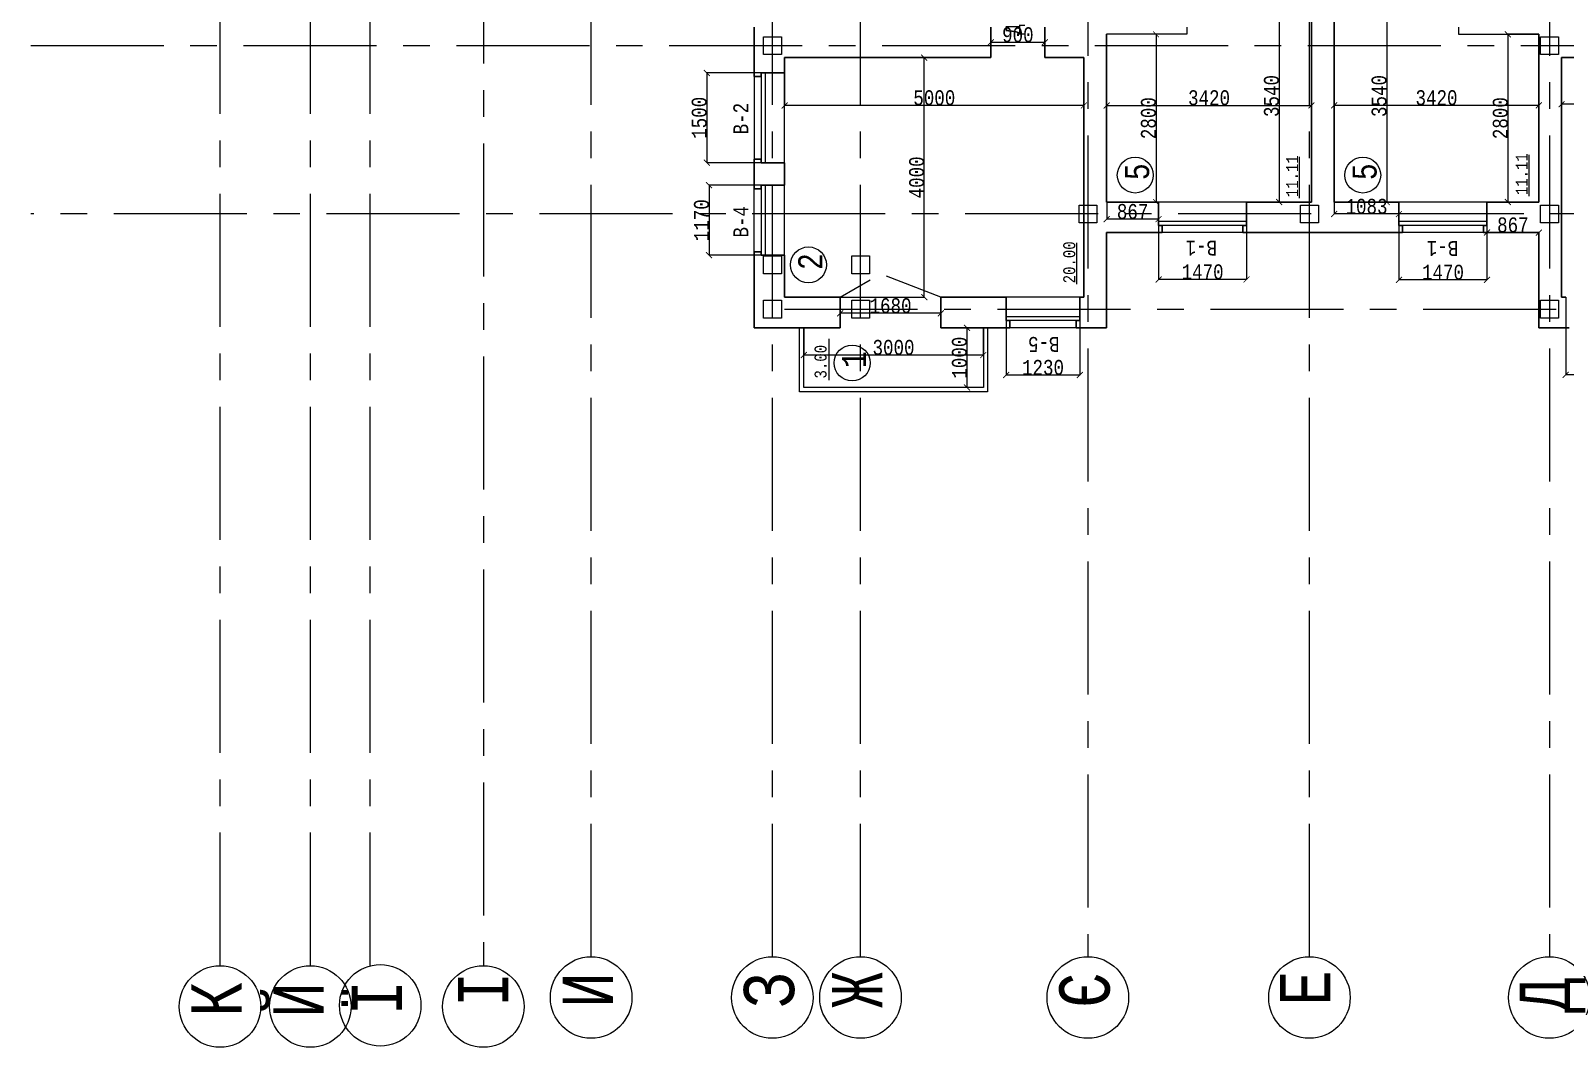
# Model space of a CAD drawing. Header units: millimetres. Extents: x -689206 to 4969298, y -1019800 to 703299.
# Drawn here: x -419856 to -394218, y -467218 to -450244 of the extents above; entities that cross this region are included whole.
import ezdxf

# ---------------------------------------------------------------- set-up
doc = ezdxf.new("R2010")
doc.units = ezdxf.units.MM
doc.linetypes.add('осеваяX2', pattern=[101.6, 63.5, -12.7, 12.7, -12.7])
for name, color, linetype, lineweight in [('б', 231, 'Continuous', 30), ('БАЛКОН', 7, 'Continuous', 20), ('несущие', 7, 'Continuous', 30), ('ОКНА', 250, 'Continuous', 20), ('ПЕРЕГОРОДКИ', 252, 'Continuous', 9), ('РАЗМЕРЫ', 7, 'Continuous', 9), ('стены', 7, 'Continuous', 20)]:
    doc.layers.add(name, color=color, linetype=linetype, lineweight=lineweight)
doc.layers.add('сетка', color=104, linetype='Continuous')
doc.layers.add('четотам', color=7, linetype='Continuous')
doc.styles.add('Аннотативный', font='isocteur.ttf', dxfattribs={"width": 0.7, "height": 250})
doc.dimstyles.new('Аннотативный', dxfattribs={"dimscale": 0, "dimtxt": 250, "dimasz": 100, "dimexe": 1.25, "dimexo": 0.625, "dimtad": 1, "dimdec": 0, "dimtxsty": 'Аннотативный', "dimblk": 'ARCHTICK', "dimcen": 2.5, "dimadec": 0, "dimazin": 0, "dimtfac": 1, "dimtdec": 0, "dimtmove": 0, "dimatfit": 3, "dimfxl": 1, "dimarcsym": 0})

# ---------------------------------------------------------------- blocks, each defined once
blk = doc.blocks.new('_ArchTick')
at = {"color": 0, "linetype": 'ByBlock', "const_width": 0.15}
blk.add_lwpolyline([(-0.5, -0.5), (0.5, 0.5)], dxfattribs=at)
blk = doc.blocks.new('*D3803')
at = {"layer": 'Defpoints', "color": 0, "lineweight": 30, "transparency": 16777216}
for p in [(-401880, -451491), (-398460, -451491), (-398460, -451491)]:
    blk.add_point(p, dxfattribs=at)
at = {"layer": 'стены', "color": 0, "lineweight": -2, "transparency": 16777216}
for p, q in [((-401880, -451490), (-401880, -451490)), ((-401880, -451491), (-398460, -451491)), ((-398460, -451490), (-398460, -451490))]:
    blk.add_line(p, q, dxfattribs=at)
at = {"layer": 'стены', "color": 0, "lineweight": -2, "transparency": 16777216, "xscale": 100, "yscale": 100, "zscale": 100, "rotation": 180}
blk.add_blockref('_ArchTick', (-401880, -451491), dxfattribs=at)
at = {"layer": 'стены', "color": 0, "lineweight": -2, "transparency": 16777216, "xscale": 100, "yscale": 100, "zscale": 100}
blk.add_blockref('_ArchTick', (-398460, -451491), dxfattribs=at)
at = {"layer": 'стены', "color": 0, "lineweight": 5, "transparency": 16777216, "insert": (-400170, -451365), "char_height": 250, "attachment_point": 5, "style": 'Аннотативный'}
blk.add_mtext('3420', dxfattribs=at)
blk = doc.blocks.new('*D3839')
at = {"layer": 'Defpoints', "color": 0, "lineweight": 30, "transparency": 16777216}
for p in [(-398460, -449564), (-399000, -453104), (-398460, -453104)]:
    blk.add_point(p, dxfattribs=at)
at = {"layer": 'стены', "color": 0, "lineweight": -2, "transparency": 16777216}
for p, q in [((-398461, -449564), (-399002, -449564)), ((-399000, -449564), (-399000, -453104)), ((-398461, -453104), (-399002, -453104))]:
    blk.add_line(p, q, dxfattribs=at)
at = {"layer": 'стены', "color": 0, "lineweight": -2, "transparency": 16777216, "xscale": 100, "yscale": 100, "zscale": 100}
for p, rotation in [((-399000, -449564), 90), ((-399000, -453104), 270)]:
    blk.add_blockref('_ArchTick', p, dxfattribs=dict(at, rotation=rotation))
at = {"layer": 'стены', "color": 0, "lineweight": 5, "transparency": 16777216, "insert": (-399126, -451334), "char_height": 250, "attachment_point": 5, "rotation": 90, "style": 'Аннотативный'}
blk.add_mtext('3540', dxfattribs=at)
blk = doc.blocks.new('*D3843')
at = {"layer": 'Defpoints', "color": 0, "lineweight": 30, "transparency": 16777216}
for p in [(-401056, -450304), (-401056, -453104), (-401056, -453104)]:
    blk.add_point(p, dxfattribs=at)
at = {"layer": 'стены', "color": 0, "lineweight": -2, "transparency": 16777216}
for p, q in [((-401056, -450304), (-401057, -450304)), ((-401056, -450304), (-401056, -453104)), ((-401056, -453104), (-401057, -453104))]:
    blk.add_line(p, q, dxfattribs=at)
at = {"layer": 'стены', "color": 0, "lineweight": -2, "transparency": 16777216, "xscale": 100, "yscale": 100, "zscale": 100}
for p, rotation in [((-401056, -450304), 90), ((-401056, -453104), 270)]:
    blk.add_blockref('_ArchTick', p, dxfattribs=dict(at, rotation=rotation))
at = {"layer": 'стены', "color": 0, "lineweight": 5, "transparency": 16777216, "insert": (-401181, -451704), "char_height": 250, "attachment_point": 5, "rotation": 90, "style": 'Аннотативный'}
blk.add_mtext('2800', dxfattribs=at)
blk = doc.blocks.new('*D3844')
at = {"layer": 'Defpoints', "color": 0, "lineweight": 30, "transparency": 16777216}
for p in [(-396000, -449564), (-397202, -453104), (-396000, -453104)]:
    blk.add_point(p, dxfattribs=at)
at = {"layer": 'стены', "color": 0, "lineweight": -2, "transparency": 16777216}
for p, q in [((-396001, -449564), (-397203, -449564)), ((-397202, -449564), (-397202, -453104)), ((-396001, -453104), (-397203, -453104))]:
    blk.add_line(p, q, dxfattribs=at)
at = {"layer": 'стены', "color": 0, "lineweight": -2, "transparency": 16777216, "xscale": 100, "yscale": 100, "zscale": 100}
for p, rotation in [((-397202, -449564), 90), ((-397202, -453104), 270)]:
    blk.add_blockref('_ArchTick', p, dxfattribs=dict(at, rotation=rotation))
at = {"layer": 'стены', "color": 0, "lineweight": 5, "transparency": 16777216, "insert": (-397328, -451334), "char_height": 250, "attachment_point": 5, "rotation": 90, "style": 'Аннотативный'}
blk.add_mtext('3540', dxfattribs=at)
blk = doc.blocks.new('*D3845')
at = {"layer": 'Defpoints', "color": 0, "lineweight": 30, "transparency": 16777216}
for p in [(-394660, -450304), (-395177, -453104), (-394660, -453104)]:
    blk.add_point(p, dxfattribs=at)
at = {"layer": 'стены', "color": 0, "lineweight": -2, "transparency": 16777216}
for p, q in [((-394661, -450304), (-395178, -450304)), ((-395177, -450304), (-395177, -453104)), ((-394661, -453104), (-395178, -453104))]:
    blk.add_line(p, q, dxfattribs=at)
at = {"layer": 'стены', "color": 0, "lineweight": -2, "transparency": 16777216, "xscale": 100, "yscale": 100, "zscale": 100}
for p, rotation in [((-395177, -450304), 90), ((-395177, -453104), 270)]:
    blk.add_blockref('_ArchTick', p, dxfattribs=dict(at, rotation=rotation))
at = {"layer": 'стены', "color": 0, "lineweight": 5, "transparency": 16777216, "insert": (-395303, -451704), "char_height": 250, "attachment_point": 5, "rotation": 90, "style": 'Аннотативный'}
blk.add_mtext('2800', dxfattribs=at)
blk = doc.blocks.new('*D3820')
at = {"layer": 'Defpoints', "color": 0, "linetype": 'ByBlock', "lineweight": 30, "transparency": 16777216}
for p in [(-406941, -455203), (-403941, -455203), (-406941, -455659)]:
    blk.add_point(p, dxfattribs=at)
at = {"layer": 'б', "color": 0, "linetype": 'ByBlock', "lineweight": -2, "transparency": 16777216}
for p, q in [((-406941, -455204), (-406941, -455661)), ((-403941, -455204), (-403941, -455661)), ((-403941, -455659), (-406941, -455659))]:
    blk.add_line(p, q, dxfattribs=at)
at = {"layer": 'б', "color": 0, "linetype": 'ByBlock', "lineweight": -2, "transparency": 16777216, "xscale": 100, "yscale": 100, "zscale": 100}
for p, rotation in [((-406941, -455659), 180.0000000000022), ((-403941, -455659), 2.238209617644316e-12)]:
    blk.add_blockref('_ArchTick', p, dxfattribs=dict(at, rotation=rotation))
at = {"layer": 'б', "color": 0, "linetype": 'ByBlock', "lineweight": 5, "transparency": 16777216, "insert": (-405441, -455534), "char_height": 250, "attachment_point": 5, "style": 'Аннотативный'}
blk.add_mtext('3000', dxfattribs=at)
blk = doc.blocks.new('*D3821')
at = {"layer": 'Defpoints', "color": 0, "linetype": 'ByBlock', "lineweight": 30, "transparency": 16777216}
for p in [(-403941, -455203), (-404214, -456203), (-403941, -456203)]:
    blk.add_point(p, dxfattribs=at)
at = {"layer": 'б', "color": 0, "linetype": 'ByBlock', "lineweight": -2, "transparency": 16777216}
for p, q in [((-403941, -455203), (-404215, -455203)), ((-404214, -455203), (-404214, -456203)), ((-403941, -456203), (-404215, -456203))]:
    blk.add_line(p, q, dxfattribs=at)
at = {"layer": 'б', "color": 0, "linetype": 'ByBlock', "lineweight": -2, "transparency": 16777216, "xscale": 100, "yscale": 100, "zscale": 100}
for p, rotation in [((-404214, -455203), 90), ((-404214, -456203), 270)]:
    blk.add_blockref('_ArchTick', p, dxfattribs=dict(at, rotation=rotation))
at = {"layer": 'б', "color": 0, "linetype": 'ByBlock', "lineweight": 5, "transparency": 16777216, "insert": (-404339, -455703), "char_height": 250, "attachment_point": 5, "rotation": 90, "style": 'Аннотативный'}
blk.add_mtext('1000', dxfattribs=at)
blk = doc.blocks.new('*D3816')
at = {"layer": 'Defpoints', "color": 0, "lineweight": 30, "transparency": 16777216}
for p in [(-401013, -453104), (-399543, -453104), (-401013, -454397)]:
    blk.add_point(p, dxfattribs=at)
at = {"layer": 'РАЗМЕРЫ', "color": 0, "lineweight": -2, "transparency": 16777216}
for p, q in [((-401013, -453105), (-401013, -454398)), ((-399543, -453105), (-399543, -454398)), ((-399543, -454397), (-401013, -454397))]:
    blk.add_line(p, q, dxfattribs=at)
at = {"layer": 'РАЗМЕРЫ', "color": 0, "lineweight": -2, "transparency": 16777216, "xscale": 100, "yscale": 100, "zscale": 100, "rotation": 180}
blk.add_blockref('_ArchTick', (-401013, -454397), dxfattribs=at)
at = {"layer": 'РАЗМЕРЫ', "color": 0, "lineweight": -2, "transparency": 16777216, "xscale": 100, "yscale": 100, "zscale": 100}
blk.add_blockref('_ArchTick', (-399543, -454397), dxfattribs=at)
at = {"layer": 'РАЗМЕРЫ', "color": 0, "lineweight": 5, "transparency": 16777216, "insert": (-400278, -454272), "char_height": 250, "attachment_point": 5, "style": 'Аннотативный'}
blk.add_mtext('1470', dxfattribs=at)
blk = doc.blocks.new('*D3817')
at = {"layer": 'Defpoints', "color": 0, "lineweight": 30, "transparency": 16777216}
for p in [(-396997, -453104), (-395527, -453104), (-396997, -454404)]:
    blk.add_point(p, dxfattribs=at)
at = {"layer": 'РАЗМЕРЫ', "color": 0, "lineweight": -2, "transparency": 16777216}
for p, q in [((-396997, -453105), (-396997, -454405)), ((-395527, -453105), (-395527, -454405)), ((-395527, -454404), (-396997, -454404))]:
    blk.add_line(p, q, dxfattribs=at)
at = {"layer": 'РАЗМЕРЫ', "color": 0, "lineweight": -2, "transparency": 16777216, "xscale": 100, "yscale": 100, "zscale": 100, "rotation": 180}
blk.add_blockref('_ArchTick', (-396997, -454404), dxfattribs=at)
at = {"layer": 'РАЗМЕРЫ', "color": 0, "lineweight": -2, "transparency": 16777216, "xscale": 100, "yscale": 100, "zscale": 100}
blk.add_blockref('_ArchTick', (-395527, -454404), dxfattribs=at)
at = {"layer": 'РАЗМЕРЫ', "color": 0, "lineweight": 5, "transparency": 16777216, "insert": (-396262, -454278), "char_height": 250, "attachment_point": 5, "style": 'Аннотативный'}
blk.add_mtext('1470', dxfattribs=at)
blk = doc.blocks.new('*D3818')
at = {"layer": 'Defpoints', "color": 0, "lineweight": 30, "transparency": 16777216}
for p in [(-394211, -454693), (-392741, -454693), (-394211, -455989)]:
    blk.add_point(p, dxfattribs=at)
at = {"layer": 'РАЗМЕРЫ', "color": 0, "lineweight": -2, "transparency": 16777216}
for p, q in [((-394211, -454694), (-394211, -455990)), ((-392741, -454694), (-392741, -455990)), ((-392741, -455989), (-394211, -455989))]:
    blk.add_line(p, q, dxfattribs=at)
at = {"layer": 'РАЗМЕРЫ', "color": 0, "lineweight": -2, "transparency": 16777216, "xscale": 100, "yscale": 100, "zscale": 100, "rotation": 180}
blk.add_blockref('_ArchTick', (-394211, -455989), dxfattribs=at)
at = {"layer": 'РАЗМЕРЫ', "color": 0, "lineweight": -2, "transparency": 16777216, "xscale": 100, "yscale": 100, "zscale": 100}
blk.add_blockref('_ArchTick', (-392741, -455989), dxfattribs=at)
at = {"layer": 'РАЗМЕРЫ', "color": 0, "lineweight": 5, "transparency": 16777216, "insert": (-393476, -455863), "char_height": 250, "attachment_point": 5, "style": 'Аннотативный'}
blk.add_mtext('1470', dxfattribs=at)
blk = doc.blocks.new('*D3896')
at = {"layer": 'Defpoints', "color": 0, "lineweight": 30, "transparency": 16777216}
for p in [(-403559, -454693), (-402329, -454693), (-403559, -455993)]:
    blk.add_point(p, dxfattribs=at)
at = {"layer": 'ОКНА', "color": 0, "lineweight": -2, "transparency": 16777216}
for p, q in [((-403559, -454694), (-403559, -455994)), ((-402329, -454694), (-402329, -455994)), ((-402329, -455993), (-403559, -455993))]:
    blk.add_line(p, q, dxfattribs=at)
at = {"layer": 'ОКНА', "color": 0, "lineweight": -2, "transparency": 16777216, "xscale": 100, "yscale": 100, "zscale": 100, "rotation": 180}
blk.add_blockref('_ArchTick', (-403559, -455993), dxfattribs=at)
at = {"layer": 'ОКНА', "color": 0, "lineweight": -2, "transparency": 16777216, "xscale": 100, "yscale": 100, "zscale": 100}
blk.add_blockref('_ArchTick', (-402329, -455993), dxfattribs=at)
at = {"layer": 'ОКНА', "color": 0, "lineweight": 5, "transparency": 16777216, "insert": (-402944, -455868), "char_height": 250, "attachment_point": 5, "style": 'Аннотативный'}
blk.add_mtext('1230', dxfattribs=at)
blk = doc.blocks.new('*D3879')
at = {"layer": 'Defpoints', "color": 0, "lineweight": 30, "transparency": 16777216}
for p in [(-406331, -454948), (-406331, -454962), (-404651, -454948)]:
    blk.add_point(p, dxfattribs=at)
at = {"layer": 'ОКНА', "color": 0, "lineweight": -2, "transparency": 16777216}
for p, q in [((-406331, -454949), (-406331, -454963)), ((-404651, -454962), (-406331, -454962)), ((-404651, -454949), (-404651, -454963))]:
    blk.add_line(p, q, dxfattribs=at)
at = {"layer": 'ОКНА', "color": 0, "lineweight": -2, "transparency": 16777216, "xscale": 100, "yscale": 100, "zscale": 100, "rotation": 180}
blk.add_blockref('_ArchTick', (-406331, -454962), dxfattribs=at)
at = {"layer": 'ОКНА', "color": 0, "lineweight": -2, "transparency": 16777216, "xscale": 100, "yscale": 100, "zscale": 100}
blk.add_blockref('_ArchTick', (-404651, -454962), dxfattribs=at)
at = {"layer": 'ОКНА', "color": 0, "lineweight": 5, "transparency": 16777216, "insert": (-405491, -454837), "char_height": 250, "attachment_point": 5, "style": 'Аннотативный'}
blk.add_mtext('1680', dxfattribs=at)
blk = doc.blocks.new('*D3880')
at = {"layer": 'Defpoints', "color": 0, "linetype": 'ByBlock', "lineweight": 30, "transparency": 16777216}
for p in [(-407260, -450948), (-408560, -452448), (-407260, -452448)]:
    blk.add_point(p, dxfattribs=at)
at = {"layer": 'ПЕРЕГОРОДКИ', "color": 0, "linetype": 'ByBlock', "lineweight": -2, "transparency": 16777216}
for p, q in [((-407261, -450948), (-408562, -450948)), ((-408560, -450948), (-408560, -452448)), ((-407261, -452448), (-408562, -452448))]:
    blk.add_line(p, q, dxfattribs=at)
at = {"layer": 'ПЕРЕГОРОДКИ', "color": 0, "linetype": 'ByBlock', "lineweight": -2, "transparency": 16777216, "xscale": 100, "yscale": 100, "zscale": 100}
for p, rotation in [((-408560, -450948), 90), ((-408560, -452448), 270)]:
    blk.add_blockref('_ArchTick', p, dxfattribs=dict(at, rotation=rotation))
at = {"layer": 'ПЕРЕГОРОДКИ', "color": 0, "linetype": 'ByBlock', "lineweight": 5, "transparency": 16777216, "insert": (-408686, -451698), "char_height": 250, "attachment_point": 5, "rotation": 90, "style": 'Аннотативный'}
blk.add_mtext('1500', dxfattribs=at)
blk = doc.blocks.new('*D3881')
at = {"layer": 'Defpoints', "color": 0, "linetype": 'ByBlock', "lineweight": 30, "transparency": 16777216}
for p in [(-407260, -452823), (-408523, -453993), (-407260, -453993)]:
    blk.add_point(p, dxfattribs=at)
at = {"layer": 'ПЕРЕГОРОДКИ', "color": 0, "linetype": 'ByBlock', "lineweight": -2, "transparency": 16777216}
for p, q in [((-407261, -452823), (-408524, -452823)), ((-408523, -452823), (-408523, -453993)), ((-407261, -453993), (-408524, -453993))]:
    blk.add_line(p, q, dxfattribs=at)
at = {"layer": 'ПЕРЕГОРОДКИ', "color": 0, "linetype": 'ByBlock', "lineweight": -2, "transparency": 16777216, "xscale": 100, "yscale": 100, "zscale": 100}
for p, rotation in [((-408523, -452823), 90), ((-408523, -453993), 270)]:
    blk.add_blockref('_ArchTick', p, dxfattribs=dict(at, rotation=rotation))
at = {"layer": 'ПЕРЕГОРОДКИ', "color": 0, "linetype": 'ByBlock', "lineweight": 5, "transparency": 16777216, "insert": (-408648, -453408), "char_height": 250, "attachment_point": 5, "rotation": 90, "style": 'Аннотативный'}
blk.add_mtext('1170', dxfattribs=at)
blk = doc.blocks.new('*D3884')
at = {"layer": 'Defpoints', "color": 0, "linetype": 'ByBlock', "lineweight": 30, "transparency": 16777216}
for p in [(-394280, -450693), (-389638, -450693), (-394280, -451472)]:
    blk.add_point(p, dxfattribs=at)
at = {"layer": 'ПЕРЕГОРОДКИ', "color": 0, "linetype": 'ByBlock', "lineweight": -2, "transparency": 16777216}
for p, q in [((-394280, -450694), (-394280, -451474)), ((-389638, -450694), (-389638, -451474)), ((-389638, -451472), (-394280, -451472))]:
    blk.add_line(p, q, dxfattribs=at)
at = {"layer": 'ПЕРЕГОРОДКИ', "color": 0, "linetype": 'ByBlock', "lineweight": -2, "transparency": 16777216, "xscale": 100, "yscale": 100, "zscale": 100, "rotation": 180}
blk.add_blockref('_ArchTick', (-394280, -451472), dxfattribs=at)
at = {"layer": 'ПЕРЕГОРОДКИ', "color": 0, "linetype": 'ByBlock', "lineweight": -2, "transparency": 16777216, "xscale": 100, "yscale": 100, "zscale": 100}
blk.add_blockref('_ArchTick', (-389638, -451472), dxfattribs=at)
at = {"layer": 'ПЕРЕГОРОДКИ', "color": 0, "linetype": 'ByBlock', "lineweight": 5, "transparency": 16777216, "insert": (-391959, -451347), "char_height": 250, "attachment_point": 5, "style": 'Аннотативный'}
blk.add_mtext('4640', dxfattribs=at)
blk = doc.blocks.new('*D3886')
at = {"layer": 'Defpoints', "color": 0, "linetype": 'ByBlock', "lineweight": 30, "transparency": 16777216}
for p in [(-407260, -450693), (-402260, -450693), (-407260, -451491)]:
    blk.add_point(p, dxfattribs=at)
at = {"layer": 'ПЕРЕГОРОДКИ', "color": 0, "linetype": 'ByBlock', "lineweight": -2, "transparency": 16777216}
for p, q in [((-407260, -450694), (-407260, -451492)), ((-402260, -450694), (-402260, -451492)), ((-402260, -451491), (-407260, -451491))]:
    blk.add_line(p, q, dxfattribs=at)
at = {"layer": 'ПЕРЕГОРОДКИ', "color": 0, "linetype": 'ByBlock', "lineweight": -2, "transparency": 16777216, "xscale": 100, "yscale": 100, "zscale": 100, "rotation": 180}
blk.add_blockref('_ArchTick', (-407260, -451491), dxfattribs=at)
at = {"layer": 'ПЕРЕГОРОДКИ', "color": 0, "linetype": 'ByBlock', "lineweight": -2, "transparency": 16777216, "xscale": 100, "yscale": 100, "zscale": 100}
blk.add_blockref('_ArchTick', (-402260, -451491), dxfattribs=at)
at = {"layer": 'ПЕРЕГОРОДКИ', "color": 0, "linetype": 'ByBlock', "lineweight": 13, "transparency": 16777216, "insert": (-404760, -451365), "char_height": 250, "attachment_point": 5, "style": 'Аннотативный'}
blk.add_mtext('5000', dxfattribs=at)
blk = doc.blocks.new('*D3903')
at = {"layer": 'Defpoints', "color": 0, "linetype": 'ByBlock', "lineweight": 30, "transparency": 16777216}
for p in [(-407260, -450693), (-404928, -450693), (-407260, -454693)]:
    blk.add_point(p, dxfattribs=at)
at = {"layer": 'РАЗМЕРЫ', "color": 0, "linetype": 'ByBlock', "lineweight": -2, "transparency": 16777216}
for p, q in [((-407260, -450693), (-404927, -450693)), ((-404928, -454693), (-404928, -450693)), ((-407260, -454693), (-404927, -454693))]:
    blk.add_line(p, q, dxfattribs=at)
at = {"layer": 'РАЗМЕРЫ', "color": 0, "linetype": 'ByBlock', "lineweight": -2, "transparency": 16777216, "xscale": 100, "yscale": 100, "zscale": 100}
for p, rotation in [((-404928, -450693), 90), ((-404928, -454693), 270)]:
    blk.add_blockref('_ArchTick', p, dxfattribs=dict(at, rotation=rotation))
at = {"layer": 'РАЗМЕРЫ', "color": 0, "linetype": 'ByBlock', "lineweight": 20, "transparency": 16777216, "insert": (-405054, -452693), "char_height": 250, "attachment_point": 5, "rotation": 90, "style": 'Аннотативный'}
blk.add_mtext('4000', dxfattribs=at)
blk = doc.blocks.new('*D3972')
at = {"layer": 'Defpoints', "color": 0, "linetype": 'ByBlock', "lineweight": 30, "transparency": 16777216}
for p in [(-398080, -451490), (-398080, -453104), (-394660, -453104)]:
    blk.add_point(p, dxfattribs=at)
at = {"layer": 'РАЗМЕРЫ', "color": 0, "linetype": 'ByBlock', "lineweight": -2, "transparency": 16777216}
for p, q in [((-398080, -453103), (-398080, -451488)), ((-394660, -451490), (-398080, -451490)), ((-394660, -453103), (-394660, -451488))]:
    blk.add_line(p, q, dxfattribs=at)
at = {"layer": 'РАЗМЕРЫ', "color": 0, "linetype": 'ByBlock', "lineweight": -2, "transparency": 16777216, "xscale": 100, "yscale": 100, "zscale": 100, "rotation": 180}
blk.add_blockref('_ArchTick', (-398080, -451490), dxfattribs=at)
at = {"layer": 'РАЗМЕРЫ', "color": 0, "linetype": 'ByBlock', "lineweight": -2, "transparency": 16777216, "xscale": 100, "yscale": 100, "zscale": 100}
blk.add_blockref('_ArchTick', (-394660, -451490), dxfattribs=at)
at = {"layer": 'РАЗМЕРЫ', "color": 0, "linetype": 'ByBlock', "lineweight": 5, "transparency": 16777216, "insert": (-396370, -451364), "char_height": 250, "attachment_point": 5, "style": 'Аннотативный'}
blk.add_mtext('3420', dxfattribs=at)
blk = doc.blocks.new('*D3978')
at = {"layer": 'Defpoints', "color": 0, "linetype": 'ByBlock', "lineweight": 30, "transparency": 16777216}
for p in [(-403814, -450438), (-403814, -450438), (-402914, -450438)]:
    blk.add_point(p, dxfattribs=at)
at = {"layer": 'РАЗМЕРЫ', "color": 0, "linetype": 'ByBlock', "lineweight": -2, "transparency": 16777216}
for p, q in [((-403814, -450438), (-403814, -450437)), ((-402914, -450438), (-403814, -450438)), ((-402914, -450438), (-402914, -450437))]:
    blk.add_line(p, q, dxfattribs=at)
at = {"layer": 'РАЗМЕРЫ', "color": 0, "linetype": 'ByBlock', "lineweight": -2, "transparency": 16777216, "xscale": 100, "yscale": 100, "zscale": 100, "rotation": 180}
blk.add_blockref('_ArchTick', (-403814, -450438), dxfattribs=at)
at = {"layer": 'РАЗМЕРЫ', "color": 0, "linetype": 'ByBlock', "lineweight": -2, "transparency": 16777216, "xscale": 100, "yscale": 100, "zscale": 100}
blk.add_blockref('_ArchTick', (-402914, -450438), dxfattribs=at)
at = {"layer": 'РАЗМЕРЫ', "color": 0, "linetype": 'ByBlock', "lineweight": 5, "transparency": 16777216, "insert": (-403364, -450313), "char_height": 250, "attachment_point": 5, "style": 'Аннотативный'}
blk.add_mtext('900', dxfattribs=at)
blk = doc.blocks.new('*D4013')
at = {"layer": 'Defpoints', "color": 0, "lineweight": 30, "ltscale": 35, "transparency": 16777216}
for p in [(-401880, -453104), (-401013, -453104), (-401880, -453389)]:
    blk.add_point(p, dxfattribs=at)
at = {"layer": 'РАЗМЕРЫ', "color": 0, "lineweight": -2, "ltscale": 35, "transparency": 16777216}
for p, q in [((-401880, -453105), (-401880, -453390)), ((-401013, -453105), (-401013, -453390)), ((-401013, -453389), (-401880, -453389))]:
    blk.add_line(p, q, dxfattribs=at)
at = {"layer": 'РАЗМЕРЫ', "color": 0, "lineweight": -2, "ltscale": 35, "transparency": 16777216, "xscale": 100, "yscale": 100, "zscale": 100, "rotation": 180}
blk.add_blockref('_ArchTick', (-401880, -453389), dxfattribs=at)
at = {"layer": 'РАЗМЕРЫ', "color": 0, "lineweight": -2, "ltscale": 35, "transparency": 16777216, "xscale": 100, "yscale": 100, "zscale": 100}
blk.add_blockref('_ArchTick', (-401013, -453389), dxfattribs=at)
at = {"layer": 'РАЗМЕРЫ', "color": 0, "lineweight": 30, "ltscale": 35, "transparency": 16777216, "insert": (-401447, -453264), "char_height": 250, "attachment_point": 5, "style": 'Аннотативный'}
blk.add_mtext('867', dxfattribs=at)
blk = doc.blocks.new('*D4014')
at = {"layer": 'Defpoints', "color": 0, "lineweight": 30, "ltscale": 35, "transparency": 16777216}
for p in [(-398080, -453104), (-396997, -453104), (-398080, -453304)]:
    blk.add_point(p, dxfattribs=at)
at = {"layer": 'РАЗМЕРЫ', "color": 0, "lineweight": -2, "ltscale": 35, "transparency": 16777216}
for p, q in [((-398080, -453105), (-398080, -453305)), ((-396997, -453105), (-396997, -453305)), ((-396997, -453304), (-398080, -453304))]:
    blk.add_line(p, q, dxfattribs=at)
at = {"layer": 'РАЗМЕРЫ', "color": 0, "lineweight": -2, "ltscale": 35, "transparency": 16777216, "xscale": 100, "yscale": 100, "zscale": 100, "rotation": 180}
blk.add_blockref('_ArchTick', (-398080, -453304), dxfattribs=at)
at = {"layer": 'РАЗМЕРЫ', "color": 0, "lineweight": -2, "ltscale": 35, "transparency": 16777216, "xscale": 100, "yscale": 100, "zscale": 100}
blk.add_blockref('_ArchTick', (-396997, -453304), dxfattribs=at)
at = {"layer": 'РАЗМЕРЫ', "color": 0, "lineweight": 30, "ltscale": 35, "transparency": 16777216, "insert": (-397539, -453178), "char_height": 250, "attachment_point": 5, "style": 'Аннотативный'}
blk.add_mtext('1083', dxfattribs=at)
blk = doc.blocks.new('*D4015')
at = {"layer": 'Defpoints', "color": 0, "lineweight": 30, "ltscale": 35, "transparency": 16777216}
for p in [(-395527, -453614), (-395527, -453614), (-394660, -453614)]:
    blk.add_point(p, dxfattribs=at)
at = {"layer": 'РАЗМЕРЫ', "color": 0, "lineweight": -2, "ltscale": 35, "transparency": 16777216}
for p, q in [((-395527, -453613), (-395527, -453613)), ((-394660, -453614), (-395527, -453614)), ((-394660, -453613), (-394660, -453613))]:
    blk.add_line(p, q, dxfattribs=at)
at = {"layer": 'РАЗМЕРЫ', "color": 0, "lineweight": -2, "ltscale": 35, "transparency": 16777216, "xscale": 100, "yscale": 100, "zscale": 100, "rotation": 180}
blk.add_blockref('_ArchTick', (-395527, -453614), dxfattribs=at)
at = {"layer": 'РАЗМЕРЫ', "color": 0, "lineweight": -2, "ltscale": 35, "transparency": 16777216, "xscale": 100, "yscale": 100, "zscale": 100}
blk.add_blockref('_ArchTick', (-394660, -453614), dxfattribs=at)
at = {"layer": 'РАЗМЕРЫ', "color": 0, "lineweight": 30, "ltscale": 35, "transparency": 16777216, "insert": (-395094, -453488), "char_height": 250, "attachment_point": 5, "style": 'Аннотативный'}
blk.add_mtext('867', dxfattribs=at)

msp = doc.modelspace()

# ---------------------------------------------------------------- linework, layer by layer
at = {"layer": 'б', "color": 18, "linetype": 'ByBlock', "lineweight": 30, "true_color": 0x000000}
for p, q in [((-406331.2, -455203.2), (-406331.2, -454693.2)), ((-404651.2, -454693.2), (-404651.2, -455203.2))]:
    msp.add_line(p, q, dxfattribs=at)
at = {"layer": 'б', "color": 18, "linetype": 'ByBlock', "lineweight": 9, "true_color": 0x000000}
msp.add_line((-403870.6, -456273.2), (-407010.6, -456273.2), dxfattribs=at)
at = {"layer": 'БАЛКОН', "lineweight": 9}
for p, q in [((-407010.6, -456273.2), (-407010.6, -455203.2)), ((-406940.6, -456203.2), (-406940.6, -455203.2)), ((-403940.6, -455203.2), (-403940.6, -456203.2)), ((-403870.6, -455203.2), (-403870.6, -456273.2)), ((-403940.6, -456203.2), (-406940.6, -456203.2))]:
    msp.add_line(p, q, dxfattribs=at)
at = {"layer": 'несущие', "color": 0}
for p, q in [((-407260.4, -450693.2), (-407260.4, -450948.2)), ((-407260.4, -450948.2), (-407650.4, -450948.2)), ((-407650.4, -450948.2), (-407260.4, -450948.2)), ((-407650.4, -452388.2), (-407770.4, -452388.2)), ((-407770.4, -452883.2), (-407770.4, -452388.2)), ((-407650.4, -452388.2), (-407650.4, -452448.2)), ((-407260.4, -452448.2), (-407650.4, -452448.2)), ((-407260.4, -452823.2), (-407650.4, -452823.2)), ((-407650.4, -453933.2), (-407770.4, -453933.2)), ((-407650.4, -453993.2), (-407650.4, -453933.2)), ((-407650.4, -453993.2), (-407260.4, -453993.2)), ((-403559.1, -455083.2), (-403559.1, -454693.2)), ((-403559.1, -455083.2), (-403499.1, -455083.2)), ((-403499.1, -455203.2), (-403559.1, -455203.2)), ((-403499.1, -455083.2), (-403499.1, -455203.2))]:
    msp.add_line(p, q, dxfattribs=at)
at = {"layer": 'несущие', "color": 0, "lineweight": 30}
msp.add_line((-407260.4, -452448.2), (-407260.4, -452823.2), dxfattribs=at)
at = {"layer": 'ОКНА', "color": 0}
for p, q in [((-407260.4, -452448.2), (-407260.4, -450948.2)), ((-407770.4, -451008.2), (-407770.4, -452388.2))]:
    msp.add_line(p, q, dxfattribs=at)
at = {"layer": 'ОКНА', "lineweight": 5}
for p, q in [((-401013.5, -453423.9), (-399543.5, -453423.9)), ((-399603.5, -453493.9), (-400953.5, -453493.9)), ((-396997.4, -453423.9), (-395527.4, -453423.9)), ((-396997.4, -453423.9), (-395527.4, -453423.9)), ((-395587.4, -453493.9), (-396937.4, -453493.9)), ((-395587.4, -453493.9), (-396937.4, -453493.9)), ((-403559.1, -455013.2), (-402329.1, -455013.2)), ((-402389.1, -455083.2), (-403559.1, -455083.2))]:
    msp.add_line(p, q, dxfattribs=at)
at = {"layer": 'ПЕРЕГОРОДКИ', "color": 18, "linetype": 'ByBlock', "lineweight": 9, "true_color": 0x000000}
for p, q in [((-406331.2, -454693.2), (-405828.8, -454403.2)), ((-404651.2, -454693.2), (-405557.4, -454344.9))]:
    msp.add_line(p, q, dxfattribs=at)
at = {"layer": 'РАЗМЕРЫ', "linetype": 'осеваяX2', "lineweight": 5, "ltscale": 35}
for p, q in [((-416691.8, -465856.6), (-416690.7, -398653.9)), ((-402192.4, -398653.9), (-402192.4, -465706.6)), ((-394482.4, -398653.9), (-394482.4, -465706.6)), ((-412292.4, -398786.6), (-412292.4, -465856.6)), ((-419855.8, -450493.2), (-370018.1, -450493.2)), ((-370018.1, -453303.9), (-419855.8, -453303.9)), ((-407260.4, -454893.2), (-370018.1, -454893.2))]:
    msp.add_line(p, q, dxfattribs=at)
at = {"layer": 'РАЗМЕРЫ', "linetype": 'ByBlock', "lineweight": 30}
for p, q in [((-403814.4, -450183.2), (-403814.4, -450693.2)), ((-402914.4, -450183.2), (-402914.4, -450693.2))]:
    msp.add_line(p, q, dxfattribs=at)
at = {"layer": 'РАЗМЕРЫ', "lineweight": 30}
for p, q in [((-407650.4, -450948.2), (-407650.4, -451008.2)), ((-407650.4, -451008.2), (-407770.4, -451008.2)), ((-407650.4, -452883.2), (-407770.4, -452883.2)), ((-407650.4, -452823.2), (-407650.4, -452883.2))]:
    msp.add_line(p, q, dxfattribs=at)
at = {"layer": 'РАЗМЕРЫ'}
for p, q in [((-398657.7, -453038.3), (-398657.7, -452349.1)), ((-394823.7, -453003.8), (-394823.7, -452314.5)), ((-402381.3, -454476.3), (-402381.3, -453787)), ((-406517, -456080.2), (-406517, -455390.9))]:
    msp.add_line(p, q, dxfattribs=at)
at = {"layer": 'РАЗМЕРЫ', "lineweight": 5}
for p, q in [((-407770.4, -453933.2), (-407770.4, -452883.2)), ((-407260.4, -453993.2), (-407260.4, -452823.2)), ((-399543.5, -453103.9), (-401013.5, -453103.9)), ((-399603.5, -453613.9), (-400953.5, -453613.9)), ((-395587.4, -453613.9), (-396937.4, -453613.9)), ((-402329.1, -454693.2), (-403799.1, -454693.2)), ((-402389.1, -455203.2), (-403739.1, -455203.2))]:
    msp.add_line(p, q, dxfattribs=at)
at = {"layer": 'РАЗМЕРЫ', "color": 0, "lineweight": 30}
for p, q in [((-401013.5, -453493.9), (-401013.5, -453103.9)), ((-399543.5, -453493.9), (-399543.5, -453103.9)), ((-396997.4, -453493.9), (-396997.4, -453103.9)), ((-396997.4, -453493.9), (-396997.4, -453103.9)), ((-395527.4, -453493.9), (-395527.4, -453103.9)), ((-395527.4, -453493.9), (-395527.4, -453103.9)), ((-401013.5, -453493.9), (-400953.5, -453493.9)), ((-400953.5, -453493.9), (-400953.5, -453613.9)), ((-399543.5, -453493.9), (-399603.5, -453493.9)), ((-399603.5, -453493.9), (-399603.5, -453613.9)), ((-396997.4, -453493.9), (-396937.4, -453493.9)), ((-396997.4, -453493.9), (-396937.4, -453493.9)), ((-396937.4, -453493.9), (-396937.4, -453613.9)), ((-396937.4, -453493.9), (-396937.4, -453613.9)), ((-395527.4, -453493.9), (-395587.4, -453493.9)), ((-395587.4, -453493.9), (-395587.4, -453613.9)), ((-395527.4, -453493.9), (-395587.4, -453493.9)), ((-395587.4, -453493.9), (-395587.4, -453613.9)), ((-402329.1, -455083.2), (-402329.1, -454693.2)), ((-402329.1, -455083.2), (-402389.1, -455083.2)), ((-402389.1, -455083.2), (-402389.1, -455203.2))]:
    msp.add_line(p, q, dxfattribs=at)
at = {"layer": 'сетка', "color": 0}
for centre in [(-410492.6, -466387.3), (-407465.2, -466387.3), (-405992.6, -466387.3), (-402194.6, -466387.3), (-398492.6, -466387.3), (-394484.6, -466387.3), (-416694.1, -466537.3), (-415184.6, -466537.3), (-414016, -466516.7), (-412294.6, -466537.3)]:
    msp.add_circle(centre, 680.7, dxfattribs=at)
at = {"layer": 'стены', "linetype": 'осеваяX2', "lineweight": 5, "ltscale": 35}
for p, q in [((-415182.4, -465856.6), (-415182.4, -398653.9)), ((-414182.4, -465856.6), (-414182.4, -398653.9)), ((-410490.4, -465706.6), (-410490.4, -398653.9)), ((-407463, -465706.6), (-407463, -398653.9)), ((-405990.4, -465706.6), (-405990.4, -398653.9)), ((-398490.4, -465706.6), (-398490.4, -398653.9))]:
    msp.add_line(p, q, dxfattribs=at)
at = {"layer": 'стены', "lineweight": 30}
for p, q in [((-398460.4, -449563.9), (-398460.4, -453103.9)), ((-398460.4, -453103.9), (-398460.4, -449563.9)), ((-398080.4, -453103.9), (-398080.4, -449563.9)), ((-398080.4, -449563.9), (-398080.4, -453103.9)), ((-407770.4, -451008.2), (-407770.4, -450183.2)), ((-401880.4, -450303.9), (-401880.4, -451490.9)), ((-394660.4, -450303.9), (-394660.4, -451490.9)), ((-403814.4, -450693.2), (-407260.4, -450693.2)), ((-407260.4, -450693.2), (-407260.4, -450948.2)), ((-406017.6, -450693.2), (-403814.4, -450693.2)), ((-402914.4, -450693.2), (-402640.4, -450693.2)), ((-402260.4, -450693.2), (-402914.4, -450693.2)), ((-402260.4, -451490.9), (-402260.4, -450693.2)), ((-401880.4, -451490.9), (-401880.4, -450693.2)), ((-394280.4, -450693.2), (-393626.2, -450693.2)), ((-394280.4, -451490.9), (-394280.4, -450693.2)), ((-407260.4, -450948.2), (-407650.4, -450948.2)), ((-402260.4, -454693.2), (-402260.4, -451492.2)), ((-401880.4, -451494.7), (-401880.4, -453103.9)), ((-394660.4, -451490.9), (-394660.4, -453103.9)), ((-394280.4, -454693.2), (-394280.4, -451490.9)), ((-401880.4, -453103.9), (-401880.4, -452390.9)), ((-394660.4, -453103.9), (-394660.4, -452390.9)), ((-401880.4, -453103.9), (-401013.5, -453103.9)), ((-399543.5, -453103.9), (-398460.4, -453103.9)), ((-396997.4, -453103.9), (-398080.4, -453103.9)), ((-394660.4, -453103.9), (-395527.4, -453103.9)), ((-401880.4, -454693.2), (-401880.4, -453613.9)), ((-400953.5, -453613.9), (-401880.4, -453613.9)), ((-396937.4, -453613.9), (-399603.5, -453613.9)), ((-394660.4, -453613.9), (-395587.4, -453613.9)), ((-394660.4, -455203.2), (-394660.4, -453613.9)), ((-407770.4, -454693.2), (-407770.4, -453933.2)), ((-407260.4, -453993.2), (-407260.4, -454693.2)), ((-407770.4, -454693.2), (-407770.4, -455203.2)), ((-407260.4, -454693.2), (-406331.2, -454693.2)), ((-404651.2, -454693.2), (-403559.1, -454693.2)), ((-402329.1, -454693.2), (-402260.4, -454693.2)), ((-401880.4, -454693.2), (-401880.4, -455203.2)), ((-394211.4, -454693.2), (-394280.4, -454693.2)), ((-407770.4, -455203.2), (-406331.2, -455203.2)), ((-404651.2, -455203.2), (-403559.1, -455203.2)), ((-402389.1, -455203.2), (-401880.4, -455203.2)), ((-394151.4, -455203.2), (-394660.4, -455203.2))]:
    msp.add_line(p, q, dxfattribs=at)
at = {"layer": 'стены'}
for p, q in [((-400540.4, -450183.9), (-400540.4, -450303.9)), ((-396000.4, -450183.9), (-396000.4, -450303.9)), ((-401880.4, -450303.9), (-401880.4, -450693.2)), ((-400540.4, -450303.9), (-401880.4, -450303.9)), ((-396000.4, -450303.9), (-394660.4, -450303.9)), ((-394660.4, -450303.9), (-394660.4, -450693.2)), ((-406017.6, -450693.2), (-405507.6, -450693.2)), ((-402260.4, -450693.2), (-402640.4, -450693.2)), ((-394660.4, -451490.9), (-394660.4, -450693.2)), ((-394280.4, -450693.2), (-393900.4, -450693.2)), ((-398080.4, -451763.9), (-398080.4, -452143.9)), ((-406850.4, -455203.2), (-406331.2, -455203.2))]:
    msp.add_line(p, q, dxfattribs=at)
at = {"layer": 'стены', "lineweight": 25}
for p, q in [((-407580.4, -452448.2), (-407580.4, -450948.2)), ((-407650.4, -451008.2), (-407650.4, -452388.2))]:
    msp.add_line(p, q, dxfattribs=at)
at = {"layer": 'стены', "color": 18, "lineweight": 30, "true_color": 0x000000}
msp.add_line((-407260.4, -452823.2), (-407650.4, -452823.2), dxfattribs=at)
at = {"layer": 'стены', "lineweight": 5}
for p, q in [((-407650.4, -452883.2), (-407650.4, -453933.2)), ((-407580.4, -453993.2), (-407580.4, -452823.2)), ((-395527.4, -453103.9), (-396997.4, -453103.9))]:
    msp.add_line(p, q, dxfattribs=at)
at = {"layer": 'стены'}
for points in [[(-407612.9, -450643.2), (-407612.9, -450343.2), (-407312.9, -450343.2), (-407312.9, -450643.2)], [(-394632.4, -450643.2), (-394632.4, -450343.2), (-394332.4, -450343.2), (-394332.4, -450643.2)], [(-402342.4, -453453.9), (-402342.4, -453153.9), (-402042.4, -453153.9), (-402042.4, -453453.9)], [(-398640.4, -453453.9), (-398640.4, -453153.9), (-398340.4, -453153.9), (-398340.4, -453453.9)], [(-394632.4, -453453.9), (-394632.4, -453153.9), (-394332.4, -453153.9), (-394332.4, -453453.9)], [(-407613, -454303.9), (-407613, -454003.9), (-407313, -454003.9), (-407313, -454303.9)], [(-406140.4, -454303.9), (-406140.4, -454003.9), (-405840.4, -454003.9), (-405840.4, -454303.9)], [(-407613, -455043.2), (-407613, -454743.2), (-407313, -454743.2), (-407313, -455043.2)], [(-406140.4, -455043.2), (-406140.4, -454743.2), (-405840.4, -454743.2), (-405840.4, -455043.2)], [(-394632.4, -455043.2), (-394632.4, -454743.2), (-394332.4, -454743.2), (-394332.4, -455043.2)]]:
    msp.add_lwpolyline(points, close=True, dxfattribs=at)
at = {"layer": 'четотам'}
for centre in [(-401402.4, -452653.9), (-397602.4, -452653.9), (-406862.4, -454153.9), (-406132.4, -455791.9)]:
    msp.add_circle(centre, 300, dxfattribs=at)

# ---------------------------------------------------------------- texts
at = {"layer": 'РАЗМЕРЫ', "lineweight": 20, "ltscale": 150, "attachment_point": 1, "style": 'Аннотативный'}
for s, insert, char_height, width, rotation in [('Д-1', (-403569.9, -450311.9), 250, 922.913, 90), ('В-2', (-408117, -451974.1), 250, 922.913, 90), ('5', (-401572.1, -452739.7), 401.1, 1460, 90), ('5', (-397772.1, -452739.7), 401.1, 1460, 90), ('В-4', (-408117, -453696.9), 250, 922.913, 90), ('В-1', (-400034.6, -453998.5), 250, 922.913, 180), ('В-1', (-396006.3, -454006.5), 250, 922.913, 180), ('2', (-407032.1, -454239.7), 401.1, 1460, 90), ('В-5', (-402667.8, -455606.9), 250, 922.913, 180), ('1', (-406302.1, -455877.7), 401.1, 1460, 90)]:
    msp.add_mtext(s, dxfattribs=dict(at, insert=insert, char_height=char_height, width=width, rotation=rotation))
at = {"layer": 'РАЗМЕРЫ', "char_height": 200, "width": 656.117, "attachment_point": 1, "rotation": 90, "style": 'Аннотативный'}
for s, insert in [('11.11', (-398881.8, -453024.2)), ('11.11', (-395047.8, -452989.7)), ('20.00', (-402605.3, -454462.2)), ('3.00', (-406759.8, -456050.9))]:
    msp.add_mtext(s, dxfattribs=dict(at, insert=insert))
at = {"layer": 'РАЗМЕРЫ', "lineweight": 5, "ltscale": 35, "char_height": 841.3, "width": 7009.377, "attachment_point": 1, "rotation": 90, "style": 'Аннотативный'}
for s, insert in [('І', (-412718.5, -466549.7)), ('И', (-410969.3, -466558.3)), ('З', (-407941.9, -466558.3)), ('Ж', (-406469.3, -466558.3)), ('Є', (-402671.4, -466558.3)), ('Е', (-398987, -466523)), ('Д', (-394979, -466643.3)), ('К', (-417170.8, -466708.3)), ('Й', (-415802.3, -466725.9)), ('Ї', (-414492.7, -466687.6))]:
    msp.add_mtext(s, dxfattribs=dict(at, insert=insert))

# ---------------------------------------------------------------- dimensions: what is measured, and where the dimension line sits
at = {"layer": 'б', "color": 18, "linetype": 'ByBlock', "lineweight": 5, "true_color": 0x000000}
for p2, distance, picture, middle in [((-406940.6, -455203.2), 456, '*D3820', (-405440.6, -455533.7)), ((-403940.6, -456203.2), -273, '*D3821', (-404339.3, -455703.2))]:
    dim = msp.add_aligned_dim(p1=(-403940.6, -455203.2), p2=p2, distance=distance, dimstyle='Аннотативный', dxfattribs=at)
    dim.commit()
    dim.dimension.update_dxf_attribs({"geometry": picture, "text_midpoint": middle})
at = {"layer": 'ОКНА', "color": 0, "lineweight": 5}
for base, p1, p2, picture, middle in [((-406331.2, -454962.2), (-404651.2, -454948.2), (-406331.2, -454948.2), '*D3879', (-405491.2, -454836.6)), ((-403559.1, -455993.2), (-402329.1, -454693.2), (-403559.1, -454693.2), '*D3896', (-402944.1, -455867.6))]:
    dim = msp.add_linear_dim(base=base, p1=p1, p2=p2, angle=180, dimstyle='Аннотативный', dxfattribs=at)
    dim.commit()
    dim.dimension.update_dxf_attribs({"geometry": picture, "text_midpoint": middle})
at = {"layer": 'ПЕРЕГОРОДКИ', "color": 18, "linetype": 'ByBlock', "lineweight": 13, "true_color": 0x000000}
dim = msp.add_linear_dim(base=(-407260.4, -451490.9), p1=(-402260.4, -450693.2), p2=(-407260.4, -450693.2), angle=180, dimstyle='Аннотативный', dxfattribs=at)
dim.commit()
dim.dimension.update_dxf_attribs({"geometry": '*D3886', "text_midpoint": (-404760.4, -451365.3)})
at = {"layer": 'ПЕРЕГОРОДКИ', "color": 18, "linetype": 'ByBlock', "lineweight": 5, "true_color": 0x000000}
dim = msp.add_linear_dim(base=(-394280.4, -451472.3), p1=(-389638.4, -450693.2), p2=(-394280.4, -450693.2), angle=180, text='4640', dimstyle='Аннотативный', dxfattribs=at)
dim.commit()
dim.dimension.update_dxf_attribs({"geometry": '*D3884', "text_midpoint": (-391959.4, -451346.7)})
for base, p1, p2, picture, middle in [((-408560.4, -452448.2), (-407260.4, -450948.2), (-407260.4, -452448.2), '*D3880', (-408686, -451698.2)), ((-408522.8, -453993.2), (-407260.4, -452823.2), (-407260.4, -453993.2), '*D3881', (-408648.4, -453408.2))]:
    dim = msp.add_linear_dim(base=base, p1=p1, p2=p2, angle=90, dimstyle='Аннотативный', dxfattribs=at)
    dim.commit()
    dim.dimension.update_dxf_attribs({"geometry": picture, "text_midpoint": middle})
at = {"layer": 'РАЗМЕРЫ', "linetype": 'ByBlock', "lineweight": 5}
for base, p1, p2, picture, middle in [((-403814.4, -450438.2), (-402914.4, -450438.2), (-403814.4, -450438.2), '*D3978', (-403364.4, -450312.6)), ((-398080.4, -451489.7), (-394660.4, -453103.9), (-398080.4, -453103.9), '*D3972', (-396370.4, -451364.1))]:
    dim = msp.add_linear_dim(base=base, p1=p1, p2=p2, angle=180, dimstyle='Аннотативный', dxfattribs=at)
    dim.commit()
    dim.dimension.update_dxf_attribs({"geometry": picture, "text_midpoint": middle})
at = {"layer": 'РАЗМЕРЫ', "linetype": 'ByBlock', "lineweight": 20}
dim = msp.add_linear_dim(base=(-404927.9, -450693.2), p1=(-407260.4, -454693.2), p2=(-407260.4, -450693.2), angle=90, dimstyle='Аннотативный', dxfattribs=at)
dim.commit()
dim.dimension.update_dxf_attribs({"geometry": '*D3903', "text_midpoint": (-405053.5, -452693.2)})
at = {"layer": 'РАЗМЕРЫ', "color": 1, "lineweight": 30, "ltscale": 35}
for base, p1, p2, picture, middle in [((-398080.4, -453303.9), (-396997.4, -453103.9), (-398080.4, -453103.9), '*D4014', (-397538.9, -453178.3)), ((-401880.4, -453389.2), (-401013.5, -453103.9), (-401880.4, -453103.9), '*D4013', (-401447, -453263.6)), ((-395527.4, -453613.9), (-394660.4, -453613.9), (-395527.4, -453613.9), '*D4015', (-395093.9, -453488.3))]:
    dim = msp.add_linear_dim(base=base, p1=p1, p2=p2, dimstyle='Аннотативный', dxfattribs=at)
    dim.commit()
    dim.dimension.update_dxf_attribs({"geometry": picture, "text_midpoint": middle})
at = {"layer": 'РАЗМЕРЫ', "lineweight": 5}
for base, p1, p2, picture, middle in [((-401013.5, -454397.1), (-399543.5, -453103.9), (-401013.5, -453103.9), '*D3816', (-400278.5, -454271.5)), ((-396997.4, -454403.9), (-395527.4, -453103.9), (-396997.4, -453103.9), '*D3817', (-396262.4, -454278.3)), ((-394211.4, -455988.7), (-392741.4, -454693.2), (-394211.4, -454693.2), '*D3818', (-393476.4, -455863.1))]:
    dim = msp.add_linear_dim(base=base, p1=p1, p2=p2, angle=180, dimstyle='Аннотативный', dxfattribs=at)
    dim.commit()
    dim.dimension.update_dxf_attribs({"geometry": picture, "text_midpoint": middle})
at = {"layer": 'стены', "lineweight": 5}
dim = msp.add_linear_dim(base=(-399000.4, -453103.9), p1=(-398460.4, -449563.9), p2=(-398460.4, -453103.9), angle=270, dimstyle='Аннотативный', dxfattribs=at)
dim.commit()
dim.dimension.update_dxf_attribs({"geometry": '*D3839', "text_midpoint": (-399000.4, -451333.9), "dimtype": 161})
for p1, p2, distance, picture, middle in [((-396000.4, -449563.9), (-396000.4, -453103.9), -1201.8, '*D3844', (-397327.9, -451333.9)), ((-401055.7, -450303.9), (-401055.7, -453103.9), 0, '*D3843', (-401181.3, -451703.9)), ((-394660.4, -450303.9), (-394660.4, -453103.9), -516.8, '*D3845', (-395302.8, -451703.9)), ((-401880.4, -451490.9), (-398460.4, -451490.9), 0, '*D3803', (-400170.4, -451365.3))]:
    dim = msp.add_aligned_dim(p1=p1, p2=p2, distance=distance, dimstyle='Аннотативный', dxfattribs=at)
    dim.commit()
    dim.dimension.update_dxf_attribs({"geometry": picture, "text_midpoint": middle})

doc.saveas('drawing.dxf')
